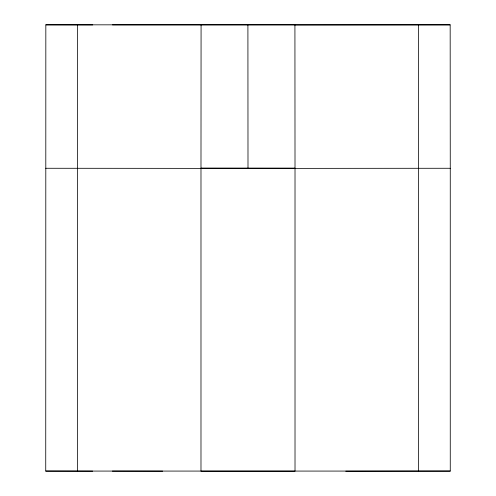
<?xml version="1.0" encoding="UTF-8"?>
<svg xmlns="http://www.w3.org/2000/svg" width="496" height="496" viewBox="0 0 496 496"><rect width="100%" height="100%" fill="white"/><g stroke="black" fill="none" stroke-linecap="round" stroke-linejoin="round"><path stroke-width="0.74" d="M92.678 471.15L45.737 471.076L45.83 24.837L294.922 24.806L295.015 168.373L450.263 168.274L450.17 24.843L112.437 24.874M77.463 24.887L77.37 471.126M201.078 24.8L200.985 168.373L45.737 168.274M200.985 168.212L295.015 168.237L200.985 168.212L200.985 471.169L295.015 471.169L295.015 168.212M450.17 24.843L294.922 24.943M450.263 168.274L450.263 471.076L345.743 471.2M45.737 471.076L450.263 471.076M45.83 24.837L92.771 24.912M112.344 471.107L162.676 471.157M418.537 24.893L418.63 471.126M247.907 24.806L248 168.237"/></g></svg>
